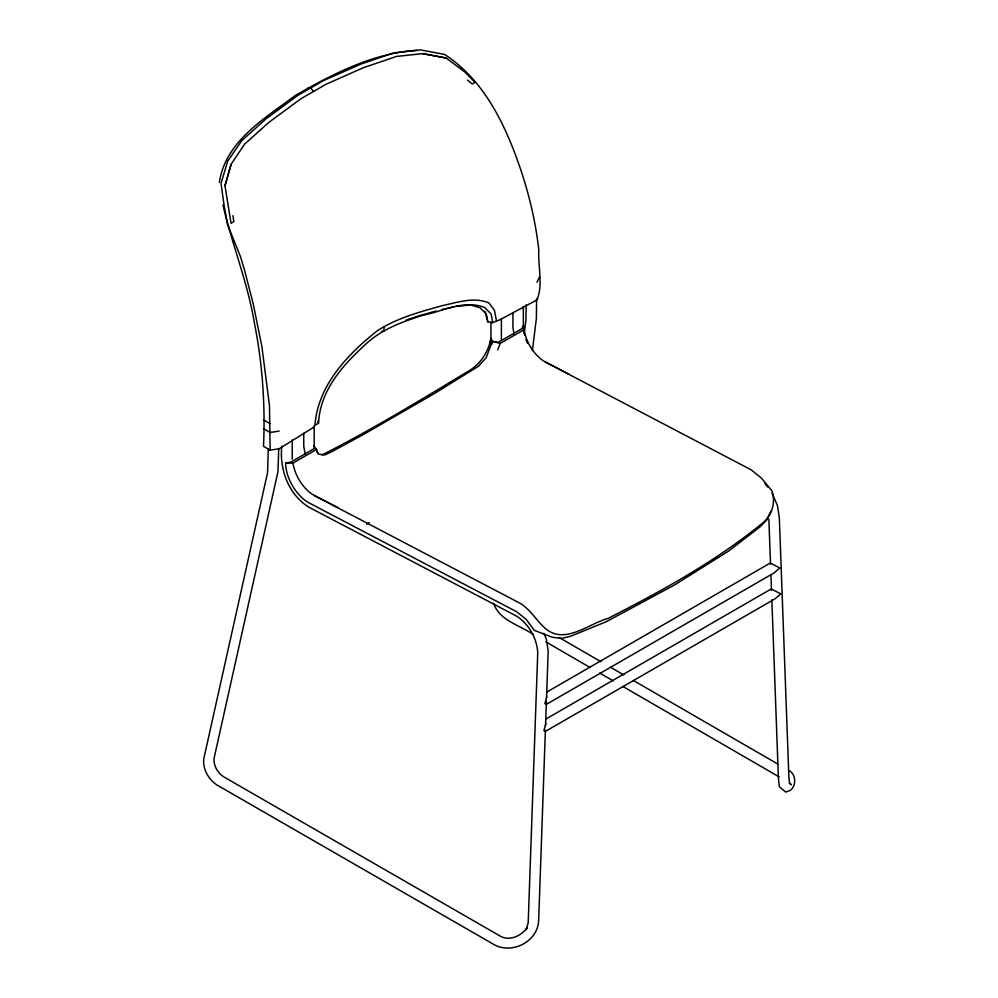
<?xml version="1.0" encoding="UTF-8"?>
<svg xmlns="http://www.w3.org/2000/svg" width="998" height="998" viewBox="0 0 998 998"><rect width="100%" height="100%" fill="white"/><g stroke="black" fill="none" stroke-linecap="round" stroke-linejoin="round"><path stroke-width="1.5" d="M545.382 730.162L538.633 921.154C537.248 941.937 511.924 954.512 494.147 944.657L216.853 784.927C208.557 779.338 202.819 769.333 203.679 759.204L267.576 472.59L268.287 449.262M545.557 725.509L546.43 700.658M546.542 697.552L548.189 650.97L546.293 638.907L543.91 633.393M270.134 450.148L269.472 405.65L261.863 346.418L253.18 303.629L244.248 269.086L240.53 256.798L227.569 224.55L224.325 206.923L221.02 183.42L227.656 161.252L241.753 140.643L266.029 118.837L298.115 95.222L323.302 80.688L360.839 64.097L393.723 52.906L420.532 49.9L444.472 54.403C485.577 80.963 506.809 127.956 521.779 172.816C529.963 197.953 535.926 223.864 538.795 250.161C537.885 266.491 543.224 284.492 537.036 299.862L500.397 319.522L492.763 322.616L491.103 313.946L484.529 307.434C464.008 299.412 442.463 311.513 422.279 315.443C402.007 321.88 381.411 329.427 365.642 344.285C342.701 365.181 319.996 390.492 318.562 423.189L314.931 425.285L313.21 427.593L279.166 448.751L270.134 450.148L263.509 446.318C265.343 405.088 262.511 363.871 254.453 323.34C247.791 282.921 232.11 244.822 223.003 205.139M524.299 332.983L525.971 319.634L526.158 304.889M532.371 350.647L536.388 318.399L536.587 298.789M314.931 425.285C317.95 385.153 347.641 354.228 377.631 330.525C397.603 317.763 420.807 311.588 443.436 305.376C458.356 302.207 474.1 296.68 488.995 302.993L494.459 310.403L496.393 320.52M490.08 343.898L490.954 338.322L490.954 322.154M491.889 344.26L492.351 341.341L490.954 338.322C488.321 352.855 479.339 365.717 466.116 372.516C418.786 401.109 371.431 429.938 322.08 454.913M467.6 80.102L472.191 84.019L475.023 82.385L464.881 72.018L446.156 58.034L422.74 53.63L396.555 56.424L363.671 67.615L326.134 84.206L300.947 98.74L268.861 122.355L244.585 144.161L231.112 164.271L224.999 185.715L231.025 223.265L233.856 221.618L232.896 215.618M546.792 696.479L544.883 703.615L546.792 704.126L774.099 572.889L779.825 567.962L770.269 563.047L547.004 691.951M545.831 723.5L543.922 730.636L545.831 731.147L775.047 598.812L780.785 593.885L771.229 588.957L546.056 718.959M523.351 306.523L523.351 325.647L521.954 328.654L498.214 342.364L492.351 341.341L486.201 357.633L478.429 366.278L434.093 393.723L363.422 434.529L331.897 451.62L324.812 454.963L318.948 454.19L317.127 452.094M219.335 182.447C225.486 141.067 264.794 118.5 295.283 95.471C332.783 74.014 373.202 52.857 417.089 50.374M224.999 185.715L231.112 164.271M497.74 349.974L500.123 343.474L523.863 329.764L523.351 325.647A32.41 18.713 60 0 0 524.699 335.365M537.036 282.222L539.456 277.007M771.055 510.901L766.788 519.97L759.877 526.994L728.478 551.146L674.71 584.853L606.223 621.729L570.769 636.175L561.6 638.433L552.243 637.235L534.292 630.324L526.245 619.446L516.739 611.786L308.532 502.605A32.41 18.713 60 0 1 285.615 462.91L290.83 462.099L314.669 448.339M366.565 524.187L369.235 522.59M285.615 462.91L292.738 463.197L316.578 449.437L313.746 446.106M405.849 320.233L419.135 315.717M420.545 315.331L436.064 311.027M441.727 309.53L453.192 307.01M456.049 306.386L470.806 304.964L480.1 307.846L486.288 313.896L487.81 321.843L492.763 322.616M279.166 431.099L270.134 432.496L263.509 428.678M307.883 88.211L310.715 87.949L313.534 91.467M381.885 331.236L383.981 331.049L383.981 326.857M446.156 58.034L422.74 53.63M492.351 341.341L500.123 343.474M523.863 329.764L525.472 335.553A29.715 17.153 60 0 0 544.883 361.738L568.997 374.287M292.738 463.197L294.348 468.998A29.715 17.153 60 0 0 313.759 495.183L337.873 507.72M544.883 361.738L751.17 469.821L761.412 478.079L771.99 490.879C775.982 502.743 771.878 516.203 761.786 523.688C714.967 561.824 661.674 590.928 608.131 618.411C588.645 623.588 564.98 645.157 545.457 628.565C536.4 620.644 530.587 609.603 520.045 603.254L313.759 495.183M263.509 419.859L270.134 423.676M559.13 637.51L600.958 661.711M610.414 667.188L623.912 674.997M633.356 680.461L777.754 764.019M533.618 634.803C520.108 624.998 499.237 620.793 493.511 603.079M545.756 641.826L590.28 667.6M599.723 673.064L613.221 680.873M622.665 686.337L779.176 776.906M788.545 770.269C795.98 773.837 796.654 784.977 790.653 790.142L785.775 792.088L781.621 788.719L779.276 786.412L778.415 778.303L771.853 599.835M789.281 783.131L791.352 784.815L789.543 783.018L788.869 776.706L779.313 517.538L777.417 505.475L772.04 493.062M764.88 483.394L767.562 487.024M487.81 321.843L485.103 311.763M317.676 421.281L318.562 423.189M316.578 449.437L317.851 453.828M305.213 454.003L303.754 446.405L303.754 433.169M514.045 334.48L512.922 327.257L512.922 312.561M768.872 519.147L770.531 564.144M770.93 575.01L771.504 590.529M501.395 319.36L501.395 339.944M314.195 425.959L314.195 448.015M292.227 439.968L292.227 459.08M281.798 445.994C279.29 469.272 288.322 494.085 308.532 507.021L516.739 616.19C528.89 624.261 536.837 638.034 537.747 652.592L528.204 922.788L526.108 929.737L527.131 927.878C521.343 935.662 510.015 941.326 500.709 936.386L223.465 776.694C217.539 772.702 213.447 765.553 214.059 758.318L277.955 471.705L278.729 449.15M527.505 343.225A32.41 18.713 60 0 1 525.934 339.332"/></g></svg>
